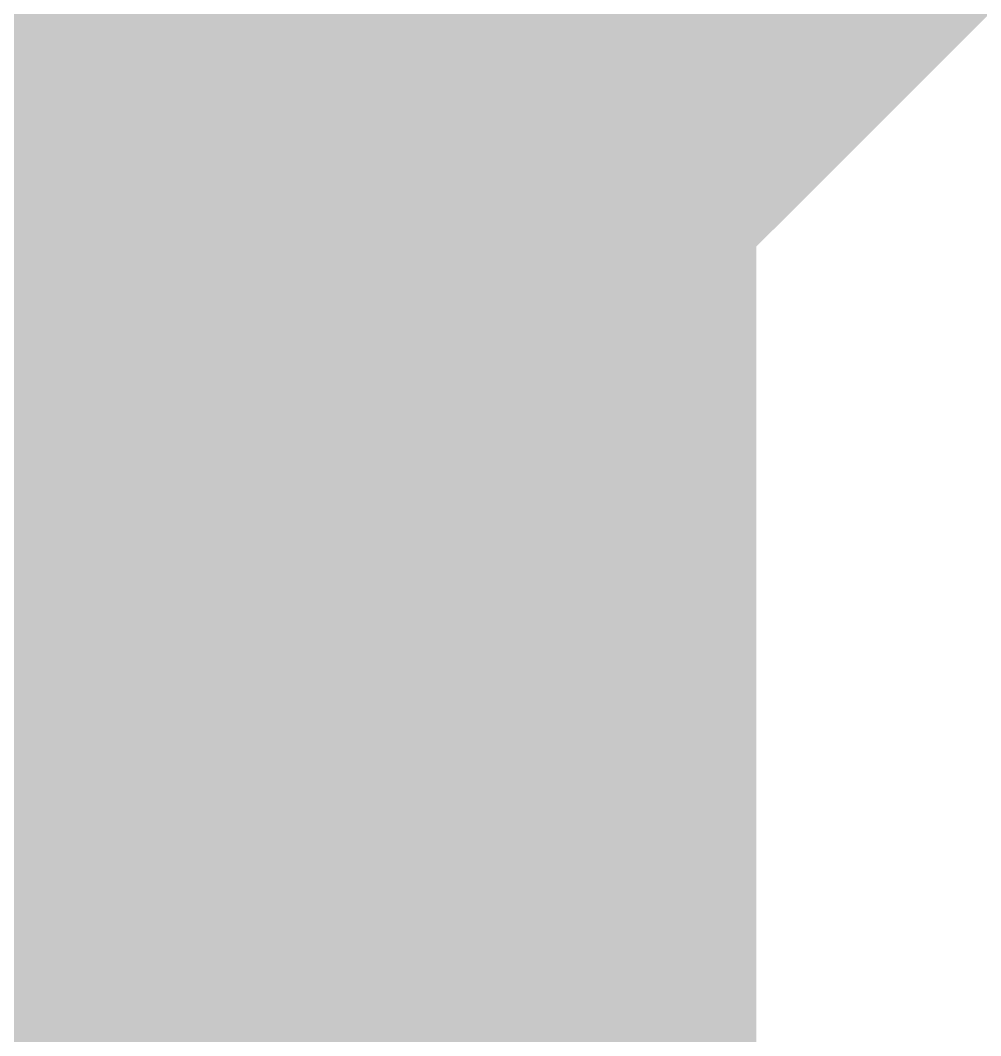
# Model space of a CAD drawing. Header units: inches. Extents: x -0.14 to 1.19, y -0.12 to 0.99.
# Drawn here: x 0.66874 to 0.71476, y 0.50911 to 0.55778 of the extents above; entities that cross this region are included whole.
import ezdxf

# ---------------------------------------------------------------- set-up
doc = ezdxf.new("R2010")
doc.units = ezdxf.units.IN
doc.header["$MEASUREMENT"] = 0
for name, color, linetype in [('Bottom Layer', 5, 'Continuous'), ('Bottom Overlay', 54, 'Continuous'), ('Top Layer', 1, 'Continuous')]:
    doc.layers.add(name, color=color, linetype=linetype)

msp = doc.modelspace()

# ---------------------------------------------------------------- linework, layer by layer
at = {"layer": 'Bottom Layer'}
msp.add_lwpolyline([(0.684, 0.483, 0.04, 0.04, 0), (0.684, 0.69, 0.04, 0.04, 0)], format="xyseb", dxfattribs=at)
at = {"layer": 'Bottom Overlay'}
for points in [[(0.640065, 0.535411, 0.000785, 0.000785, 0), (0.673037, 0.535411, 0.000785, 0.000785, 0)], [(0.640065, 0.534626, 0.000785, 0.000785, 0), (0.673822, 0.534626, 0.000785, 0.000785, 0)], [(0.640065, 0.533841, 0.000785, 0.000785, 0), (0.673822, 0.533841, 0.000785, 0.000785, 0)], [(0.672252, 0.533056, 0.000785, 0.000785, 0), (0.675392, 0.533056, 0.000785, 0.000785, 0)], [(0.673037, 0.532271, 0.000785, 0.000785, 0), (0.675392, 0.532271, 0.000785, 0.000785, 0)], [(0.64085, 0.531486, 0.000785, 0.000785, 0), (0.671467, 0.531486, 0.000785, 0.000785, 0)], [(0.673822, 0.531486, 0.000785, 0.000785, 0), (0.676177, 0.531486, 0.000785, 0.000785, 0)], [(0.64085, 0.530701, 0.000785, 0.000785, 0), (0.671467, 0.530701, 0.000785, 0.000785, 0)], [(0.674607, 0.530701, 0.000785, 0.000785, 0), (0.676963, 0.530701, 0.000785, 0.000785, 0)], [(0.669897, 0.529916, 0.000785, 0.000785, 0), (0.672252, 0.529916, 0.000785, 0.000785, 0)], [(0.675392, 0.529916, 0.000785, 0.000785, 0), (0.677748, 0.529916, 0.000785, 0.000785, 0)], [(0.670682, 0.529131, 0.000785, 0.000785, 0), (0.673037, 0.529131, 0.000785, 0.000785, 0)], [(0.676177, 0.529131, 0.000785, 0.000785, 0), (0.678533, 0.529131, 0.000785, 0.000785, 0)], [(0.671467, 0.528345, 0.000785, 0.000785, 0), (0.673822, 0.528345, 0.000785, 0.000785, 0)], [(0.676963, 0.528345, 0.000785, 0.000785, 0), (0.679318, 0.528345, 0.000785, 0.000785, 0)], [(0.672252, 0.52756, 0.000785, 0.000785, 0), (0.674607, 0.52756, 0.000785, 0.000785, 0)], [(0.676963, 0.52756, 0.000785, 0.000785, 0), (0.680103, 0.52756, 0.000785, 0.000785, 0)], [(0.673037, 0.526775, 0.000785, 0.000785, 0), (0.675392, 0.526775, 0.000785, 0.000785, 0)], [(0.677748, 0.526775, 0.000785, 0.000785, 0), (0.680888, 0.526775, 0.000785, 0.000785, 0)], [(0.673822, 0.52599, 0.000785, 0.000785, 0), (0.676177, 0.52599, 0.000785, 0.000785, 0)], [(0.678533, 0.52599, 0.000785, 0.000785, 0), (0.681673, 0.52599, 0.000785, 0.000785, 0)], [(0.674607, 0.525205, 0.000785, 0.000785, 0), (0.676963, 0.525205, 0.000785, 0.000785, 0)], [(0.679318, 0.525205, 0.000785, 0.000785, 0), (0.681673, 0.525205, 0.000785, 0.000785, 0)], [(0.675392, 0.52442, 0.000785, 0.000785, 0), (0.677748, 0.52442, 0.000785, 0.000785, 0)], [(0.680103, 0.52442, 0.000785, 0.000785, 0), (0.682458, 0.52442, 0.000785, 0.000785, 0)], [(0.676177, 0.523635, 0.000785, 0.000785, 0), (0.678533, 0.523635, 0.000785, 0.000785, 0)], [(0.680888, 0.523635, 0.000785, 0.000785, 0), (0.683243, 0.523635, 0.000785, 0.000785, 0)], [(0.676177, 0.52285, 0.000785, 0.000785, 0), (0.679318, 0.52285, 0.000785, 0.000785, 0)], [(0.681673, 0.52285, 0.000785, 0.000785, 0), (0.684028, 0.52285, 0.000785, 0.000785, 0)], [(0.676963, 0.522065, 0.000785, 0.000785, 0), (0.680103, 0.522065, 0.000785, 0.000785, 0)], [(0.682458, 0.522065, 0.000785, 0.000785, 0), (0.684813, 0.522065, 0.000785, 0.000785, 0)], [(0.677748, 0.52128, 0.000785, 0.000785, 0), (0.680888, 0.52128, 0.000785, 0.000785, 0)], [(0.683243, 0.52128, 0.000785, 0.000785, 0), (0.685598, 0.52128, 0.000785, 0.000785, 0)], [(0.678533, 0.520495, 0.000785, 0.000785, 0), (0.681673, 0.520495, 0.000785, 0.000785, 0)], [(0.684028, 0.520495, 0.000785, 0.000785, 0), (0.686383, 0.520495, 0.000785, 0.000785, 0)], [(0.679318, 0.51971, 0.000785, 0.000785, 0), (0.681673, 0.51971, 0.000785, 0.000785, 0)], [(0.684028, 0.51971, 0.000785, 0.000785, 0), (0.687168, 0.51971, 0.000785, 0.000785, 0)], [(0.680103, 0.518925, 0.000785, 0.000785, 0), (0.682458, 0.518925, 0.000785, 0.000785, 0)], [(0.685598, 0.518925, 0.000785, 0.000785, 0), (0.687953, 0.518925, 0.000785, 0.000785, 0)], [(0.680888, 0.51814, 0.000785, 0.000785, 0), (0.683243, 0.51814, 0.000785, 0.000785, 0)], [(0.685598, 0.51814, 0.000785, 0.000785, 0), (0.688738, 0.51814, 0.000785, 0.000785, 0)], [(0.681673, 0.517355, 0.000785, 0.000785, 0), (0.684028, 0.517355, 0.000785, 0.000785, 0)], [(0.686383, 0.517355, 0.000785, 0.000785, 0), (0.688738, 0.517355, 0.000785, 0.000785, 0)], [(0.682458, 0.51657, 0.000785, 0.000785, 0), (0.684813, 0.51657, 0.000785, 0.000785, 0)], [(0.687168, 0.51657, 0.000785, 0.000785, 0), (0.689523, 0.51657, 0.000785, 0.000785, 0)], [(0.683243, 0.515785, 0.000785, 0.000785, 0), (0.685598, 0.515785, 0.000785, 0.000785, 0)], [(0.687953, 0.515785, 0.000785, 0.000785, 0), (0.690308, 0.515785, 0.000785, 0.000785, 0)], [(0.684028, 0.515, 0.000785, 0.000785, 0), (0.686383, 0.515, 0.000785, 0.000785, 0)], [(0.688738, 0.515, 0.000785, 0.000785, 0), (0.691093, 0.515, 0.000785, 0.000785, 0)], [(0.684813, 0.514215, 0.000785, 0.000785, 0), (0.687168, 0.514215, 0.000785, 0.000785, 0)], [(0.689523, 0.514215, 0.000785, 0.000785, 0), (0.691878, 0.514215, 0.000785, 0.000785, 0)], [(0.685598, 0.51343, 0.000785, 0.000785, 0), (0.687953, 0.51343, 0.000785, 0.000785, 0)], [(0.690308, 0.51343, 0.000785, 0.000785, 0), (0.692663, 0.51343, 0.000785, 0.000785, 0)], [(0.686383, 0.512645, 0.000785, 0.000785, 0), (0.688738, 0.512645, 0.000785, 0.000785, 0)], [(0.691093, 0.512645, 0.000785, 0.000785, 0), (0.693449, 0.512645, 0.000785, 0.000785, 0)], [(0.687168, 0.51186, 0.000785, 0.000785, 0), (0.689523, 0.51186, 0.000785, 0.000785, 0)], [(0.691093, 0.51186, 0.000785, 0.000785, 0), (0.694234, 0.51186, 0.000785, 0.000785, 0)], [(0.687953, 0.511074, 0.000785, 0.000785, 0), (0.690308, 0.511074, 0.000785, 0.000785, 0)], [(0.691878, 0.511074, 0.000785, 0.000785, 0), (0.696589, 0.511074, 0.000785, 0.000785, 0)], [(0.687953, 0.510289, 0.000785, 0.000785, 0), (0.698944, 0.510289, 0.000785, 0.000785, 0)], [(0.688738, 0.509504, 0.000785, 0.000785, 0), (0.699729, 0.509504, 0.000785, 0.000785, 0)]]:
    msp.add_lwpolyline(points, format="xyseb", dxfattribs=at)
for points in [[(0.672841, 0.535411, 0.000392, 0.000392, 1), (0.673234, 0.535411, 0.000392, 0.000392, 1)], [(0.673626, 0.534626, 0.000392, 0.000392, 1), (0.674019, 0.534626, 0.000392, 0.000392, 1)], [(0.673626, 0.533841, 0.000392, 0.000392, 1), (0.674019, 0.533841, 0.000392, 0.000392, 1)], [(0.672056, 0.533056, 0.000392, 0.000392, 1), (0.672448, 0.533056, 0.000392, 0.000392, 1)], [(0.675196, 0.533056, 0.000392, 0.000392, 1), (0.675589, 0.533056, 0.000392, 0.000392, 1)], [(0.672841, 0.532271, 0.000392, 0.000392, 1), (0.673234, 0.532271, 0.000392, 0.000392, 1)], [(0.675196, 0.532271, 0.000392, 0.000392, 1), (0.675589, 0.532271, 0.000392, 0.000392, 1)], [(0.671271, 0.531486, 0.000392, 0.000392, 1), (0.671663, 0.531486, 0.000392, 0.000392, 1)], [(0.673626, 0.531486, 0.000392, 0.000392, 1), (0.674019, 0.531486, 0.000392, 0.000392, 1)], [(0.675981, 0.531486, 0.000392, 0.000392, 1), (0.676374, 0.531486, 0.000392, 0.000392, 1)], [(0.671271, 0.530701, 0.000392, 0.000392, 1), (0.671663, 0.530701, 0.000392, 0.000392, 1)], [(0.674411, 0.530701, 0.000392, 0.000392, 1), (0.674804, 0.530701, 0.000392, 0.000392, 1)], [(0.676766, 0.530701, 0.000392, 0.000392, 1), (0.677159, 0.530701, 0.000392, 0.000392, 1)], [(0.669701, 0.529916, 0.000392, 0.000392, 1), (0.670093, 0.529916, 0.000392, 0.000392, 1)], [(0.672056, 0.529916, 0.000392, 0.000392, 1), (0.672448, 0.529916, 0.000392, 0.000392, 1)], [(0.675196, 0.529916, 0.000392, 0.000392, 1), (0.675589, 0.529916, 0.000392, 0.000392, 1)], [(0.677551, 0.529916, 0.000392, 0.000392, 1), (0.677944, 0.529916, 0.000392, 0.000392, 1)], [(0.670486, 0.529131, 0.000392, 0.000392, 1), (0.670878, 0.529131, 0.000392, 0.000392, 1)], [(0.672841, 0.529131, 0.000392, 0.000392, 1), (0.673234, 0.529131, 0.000392, 0.000392, 1)], [(0.675981, 0.529131, 0.000392, 0.000392, 1), (0.676374, 0.529131, 0.000392, 0.000392, 1)], [(0.678337, 0.529131, 0.000392, 0.000392, 1), (0.678729, 0.529131, 0.000392, 0.000392, 1)], [(0.671271, 0.528345, 0.000392, 0.000392, 1), (0.671663, 0.528345, 0.000392, 0.000392, 1)], [(0.673626, 0.528345, 0.000392, 0.000392, 1), (0.674019, 0.528345, 0.000392, 0.000392, 1)], [(0.676766, 0.528345, 0.000392, 0.000392, 1), (0.677159, 0.528345, 0.000392, 0.000392, 1)], [(0.679122, 0.528345, 0.000392, 0.000392, 1), (0.679514, 0.528345, 0.000392, 0.000392, 1)], [(0.672056, 0.52756, 0.000392, 0.000392, 1), (0.672448, 0.52756, 0.000392, 0.000392, 1)], [(0.674411, 0.52756, 0.000392, 0.000392, 1), (0.674804, 0.52756, 0.000392, 0.000392, 1)], [(0.676766, 0.52756, 0.000392, 0.000392, 1), (0.677159, 0.52756, 0.000392, 0.000392, 1)], [(0.679907, 0.52756, 0.000392, 0.000392, 1), (0.680299, 0.52756, 0.000392, 0.000392, 1)], [(0.672841, 0.526775, 0.000392, 0.000392, 1), (0.673234, 0.526775, 0.000392, 0.000392, 1)], [(0.675196, 0.526775, 0.000392, 0.000392, 1), (0.675589, 0.526775, 0.000392, 0.000392, 1)], [(0.677551, 0.526775, 0.000392, 0.000392, 1), (0.677944, 0.526775, 0.000392, 0.000392, 1)], [(0.680692, 0.526775, 0.000392, 0.000392, 1), (0.681084, 0.526775, 0.000392, 0.000392, 1)], [(0.673626, 0.52599, 0.000392, 0.000392, 1), (0.674019, 0.52599, 0.000392, 0.000392, 1)], [(0.675981, 0.52599, 0.000392, 0.000392, 1), (0.676374, 0.52599, 0.000392, 0.000392, 1)], [(0.678337, 0.52599, 0.000392, 0.000392, 1), (0.678729, 0.52599, 0.000392, 0.000392, 1)], [(0.681477, 0.52599, 0.000392, 0.000392, 1), (0.681869, 0.52599, 0.000392, 0.000392, 1)], [(0.674411, 0.525205, 0.000392, 0.000392, 1), (0.674804, 0.525205, 0.000392, 0.000392, 1)], [(0.676766, 0.525205, 0.000392, 0.000392, 1), (0.677159, 0.525205, 0.000392, 0.000392, 1)], [(0.679122, 0.525205, 0.000392, 0.000392, 1), (0.679514, 0.525205, 0.000392, 0.000392, 1)], [(0.681477, 0.525205, 0.000392, 0.000392, 1), (0.681869, 0.525205, 0.000392, 0.000392, 1)], [(0.675196, 0.52442, 0.000392, 0.000392, 1), (0.675589, 0.52442, 0.000392, 0.000392, 1)], [(0.677551, 0.52442, 0.000392, 0.000392, 1), (0.677944, 0.52442, 0.000392, 0.000392, 1)], [(0.679907, 0.52442, 0.000392, 0.000392, 1), (0.680299, 0.52442, 0.000392, 0.000392, 1)], [(0.682262, 0.52442, 0.000392, 0.000392, 1), (0.682654, 0.52442, 0.000392, 0.000392, 1)], [(0.675981, 0.523635, 0.000392, 0.000392, 1), (0.676374, 0.523635, 0.000392, 0.000392, 1)], [(0.678337, 0.523635, 0.000392, 0.000392, 1), (0.678729, 0.523635, 0.000392, 0.000392, 1)], [(0.680692, 0.523635, 0.000392, 0.000392, 1), (0.681084, 0.523635, 0.000392, 0.000392, 1)], [(0.683047, 0.523635, 0.000392, 0.000392, 1), (0.683439, 0.523635, 0.000392, 0.000392, 1)], [(0.675981, 0.52285, 0.000392, 0.000392, 1), (0.676374, 0.52285, 0.000392, 0.000392, 1)], [(0.679122, 0.52285, 0.000392, 0.000392, 1), (0.679514, 0.52285, 0.000392, 0.000392, 1)], [(0.681477, 0.52285, 0.000392, 0.000392, 1), (0.681869, 0.52285, 0.000392, 0.000392, 1)], [(0.683832, 0.52285, 0.000392, 0.000392, 1), (0.684224, 0.52285, 0.000392, 0.000392, 1)], [(0.676766, 0.522065, 0.000392, 0.000392, 1), (0.677159, 0.522065, 0.000392, 0.000392, 1)], [(0.679907, 0.522065, 0.000392, 0.000392, 1), (0.680299, 0.522065, 0.000392, 0.000392, 1)], [(0.682262, 0.522065, 0.000392, 0.000392, 1), (0.682654, 0.522065, 0.000392, 0.000392, 1)], [(0.684617, 0.522065, 0.000392, 0.000392, 1), (0.685009, 0.522065, 0.000392, 0.000392, 1)], [(0.677551, 0.52128, 0.000392, 0.000392, 1), (0.677944, 0.52128, 0.000392, 0.000392, 1)], [(0.680692, 0.52128, 0.000392, 0.000392, 1), (0.681084, 0.52128, 0.000392, 0.000392, 1)], [(0.683047, 0.52128, 0.000392, 0.000392, 1), (0.683439, 0.52128, 0.000392, 0.000392, 1)], [(0.685402, 0.52128, 0.000392, 0.000392, 1), (0.685794, 0.52128, 0.000392, 0.000392, 1)], [(0.678337, 0.520495, 0.000392, 0.000392, 1), (0.678729, 0.520495, 0.000392, 0.000392, 1)], [(0.681477, 0.520495, 0.000392, 0.000392, 1), (0.681869, 0.520495, 0.000392, 0.000392, 1)], [(0.683832, 0.520495, 0.000392, 0.000392, 1), (0.684224, 0.520495, 0.000392, 0.000392, 1)], [(0.686187, 0.520495, 0.000392, 0.000392, 1), (0.686579, 0.520495, 0.000392, 0.000392, 1)], [(0.679122, 0.51971, 0.000392, 0.000392, 1), (0.679514, 0.51971, 0.000392, 0.000392, 1)], [(0.681477, 0.51971, 0.000392, 0.000392, 1), (0.681869, 0.51971, 0.000392, 0.000392, 1)], [(0.683832, 0.51971, 0.000392, 0.000392, 1), (0.684224, 0.51971, 0.000392, 0.000392, 1)], [(0.686972, 0.51971, 0.000392, 0.000392, 1), (0.687364, 0.51971, 0.000392, 0.000392, 1)], [(0.679907, 0.518925, 0.000392, 0.000392, 1), (0.680299, 0.518925, 0.000392, 0.000392, 1)], [(0.682262, 0.518925, 0.000392, 0.000392, 1), (0.682654, 0.518925, 0.000392, 0.000392, 1)], [(0.685402, 0.518925, 0.000392, 0.000392, 1), (0.685794, 0.518925, 0.000392, 0.000392, 1)], [(0.687757, 0.518925, 0.000392, 0.000392, 1), (0.688149, 0.518925, 0.000392, 0.000392, 1)], [(0.680692, 0.51814, 0.000392, 0.000392, 1), (0.681084, 0.51814, 0.000392, 0.000392, 1)], [(0.683047, 0.51814, 0.000392, 0.000392, 1), (0.683439, 0.51814, 0.000392, 0.000392, 1)], [(0.685402, 0.51814, 0.000392, 0.000392, 1), (0.685794, 0.51814, 0.000392, 0.000392, 1)], [(0.688542, 0.51814, 0.000392, 0.000392, 1), (0.688934, 0.51814, 0.000392, 0.000392, 1)], [(0.681477, 0.517355, 0.000392, 0.000392, 1), (0.681869, 0.517355, 0.000392, 0.000392, 1)], [(0.683832, 0.517355, 0.000392, 0.000392, 1), (0.684224, 0.517355, 0.000392, 0.000392, 1)], [(0.686187, 0.517355, 0.000392, 0.000392, 1), (0.686579, 0.517355, 0.000392, 0.000392, 1)], [(0.688542, 0.517355, 0.000392, 0.000392, 1), (0.688934, 0.517355, 0.000392, 0.000392, 1)], [(0.682262, 0.51657, 0.000392, 0.000392, 1), (0.682654, 0.51657, 0.000392, 0.000392, 1)], [(0.684617, 0.51657, 0.000392, 0.000392, 1), (0.685009, 0.51657, 0.000392, 0.000392, 1)], [(0.686972, 0.51657, 0.000392, 0.000392, 1), (0.687364, 0.51657, 0.000392, 0.000392, 1)], [(0.689327, 0.51657, 0.000392, 0.000392, 1), (0.68972, 0.51657, 0.000392, 0.000392, 1)], [(0.683047, 0.515785, 0.000392, 0.000392, 1), (0.683439, 0.515785, 0.000392, 0.000392, 1)], [(0.685402, 0.515785, 0.000392, 0.000392, 1), (0.685794, 0.515785, 0.000392, 0.000392, 1)], [(0.687757, 0.515785, 0.000392, 0.000392, 1), (0.688149, 0.515785, 0.000392, 0.000392, 1)], [(0.690112, 0.515785, 0.000392, 0.000392, 1), (0.690505, 0.515785, 0.000392, 0.000392, 1)], [(0.683832, 0.515, 0.000392, 0.000392, 1), (0.684224, 0.515, 0.000392, 0.000392, 1)], [(0.686187, 0.515, 0.000392, 0.000392, 1), (0.686579, 0.515, 0.000392, 0.000392, 1)], [(0.688542, 0.515, 0.000392, 0.000392, 1), (0.688934, 0.515, 0.000392, 0.000392, 1)], [(0.690897, 0.515, 0.000392, 0.000392, 1), (0.69129, 0.515, 0.000392, 0.000392, 1)], [(0.684617, 0.514215, 0.000392, 0.000392, 1), (0.685009, 0.514215, 0.000392, 0.000392, 1)], [(0.686972, 0.514215, 0.000392, 0.000392, 1), (0.687364, 0.514215, 0.000392, 0.000392, 1)], [(0.689327, 0.514215, 0.000392, 0.000392, 1), (0.68972, 0.514215, 0.000392, 0.000392, 1)], [(0.691682, 0.514215, 0.000392, 0.000392, 1), (0.692075, 0.514215, 0.000392, 0.000392, 1)], [(0.685402, 0.51343, 0.000392, 0.000392, 1), (0.685794, 0.51343, 0.000392, 0.000392, 1)], [(0.687757, 0.51343, 0.000392, 0.000392, 1), (0.688149, 0.51343, 0.000392, 0.000392, 1)], [(0.690112, 0.51343, 0.000392, 0.000392, 1), (0.690505, 0.51343, 0.000392, 0.000392, 1)], [(0.692467, 0.51343, 0.000392, 0.000392, 1), (0.69286, 0.51343, 0.000392, 0.000392, 1)], [(0.686187, 0.512645, 0.000392, 0.000392, 1), (0.686579, 0.512645, 0.000392, 0.000392, 1)], [(0.688542, 0.512645, 0.000392, 0.000392, 1), (0.688934, 0.512645, 0.000392, 0.000392, 1)], [(0.690897, 0.512645, 0.000392, 0.000392, 1), (0.69129, 0.512645, 0.000392, 0.000392, 1)], [(0.693252, 0.512645, 0.000392, 0.000392, 1), (0.693645, 0.512645, 0.000392, 0.000392, 1)], [(0.686972, 0.51186, 0.000392, 0.000392, 1), (0.687364, 0.51186, 0.000392, 0.000392, 1)], [(0.689327, 0.51186, 0.000392, 0.000392, 1), (0.68972, 0.51186, 0.000392, 0.000392, 1)], [(0.690897, 0.51186, 0.000392, 0.000392, 1), (0.69129, 0.51186, 0.000392, 0.000392, 1)], [(0.694037, 0.51186, 0.000392, 0.000392, 1), (0.69443, 0.51186, 0.000392, 0.000392, 1)], [(0.687757, 0.511074, 0.000392, 0.000392, 1), (0.688149, 0.511074, 0.000392, 0.000392, 1)], [(0.690112, 0.511074, 0.000392, 0.000392, 1), (0.690505, 0.511074, 0.000392, 0.000392, 1)], [(0.691682, 0.511074, 0.000392, 0.000392, 1), (0.692075, 0.511074, 0.000392, 0.000392, 1)], [(0.696392, 0.511074, 0.000392, 0.000392, 1), (0.696785, 0.511074, 0.000392, 0.000392, 1)], [(0.687757, 0.510289, 0.000392, 0.000392, 1), (0.688149, 0.510289, 0.000392, 0.000392, 1)], [(0.698748, 0.510289, 0.000392, 0.000392, 1), (0.69914, 0.510289, 0.000392, 0.000392, 1)], [(0.688542, 0.509504, 0.000392, 0.000392, 1), (0.688934, 0.509504, 0.000392, 0.000392, 1)], [(0.699533, 0.509504, 0.000392, 0.000392, 1), (0.699925, 0.509504, 0.000392, 0.000392, 1)]]:
    msp.add_lwpolyline(points, format="xyseb", close=True, dxfattribs=at)
at = {"layer": 'Top Layer'}
for points in [[(0.685, 0.535, 0.01, 0.01, 0), (0.761, 0.611, 0.01, 0.01, 0)], [(0.645189, 0.535, 0.01, 0.01, 0), (0.685, 0.535, 0.01, 0.01, 0)]]:
    msp.add_lwpolyline(points, format="xyseb", dxfattribs=at)
msp.add_lwpolyline([(0.6825, 0.535, 0.005, 0.005, 1), (0.6875, 0.535, 0.005, 0.005, 1)], format="xyseb", close=True, dxfattribs=at)
msp.add_lwpolyline([(0.6825, 0.535, 0.005, 0.005, 1), (0.6875, 0.535, 0.005, 0.005, 1)], format="xyseb", close=True, dxfattribs=at)

doc.saveas('drawing.dxf')
